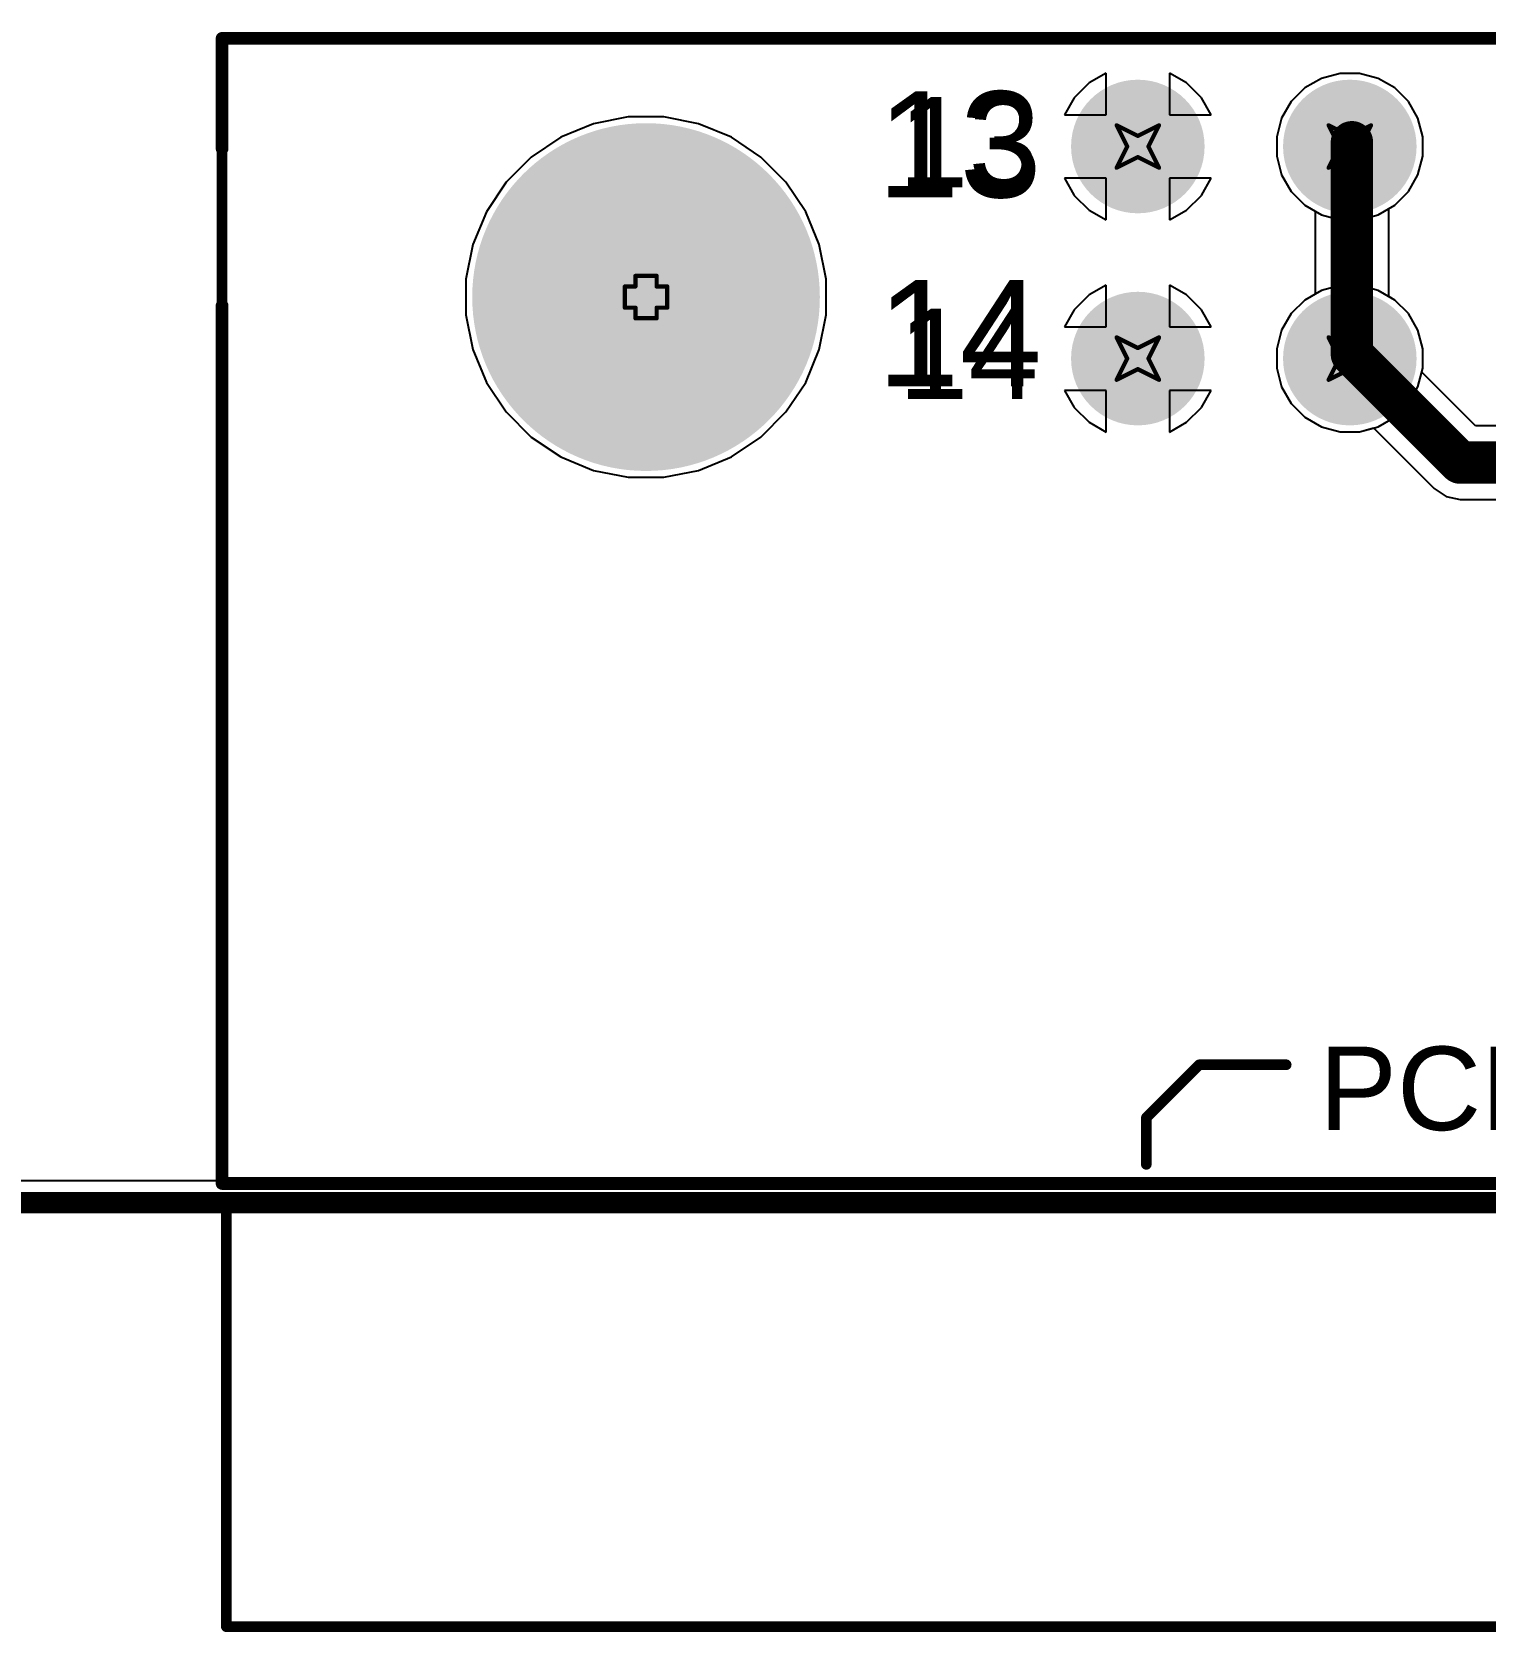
# Model space of a CAD drawing. Header units: inches. Extents: x -0.1 to 17.9, y -0.8 to 4.8.
# Drawn here: x 1.103 to 1.789, y -0.203 to 0.552 of the extents above; entities that cross this region are included whole.
import ezdxf

# ---------------------------------------------------------------- set-up
doc = ezdxf.new("R2010")
doc.units = ezdxf.units.IN
doc.header["$MEASUREMENT"] = 0
for name, color, linetype in [('Board Outline', 216, 'Continuous'), ('Bottom Layer 1', 5, 'Continuous'), ('Bottom Solder', 6, 'Continuous'), ('Drill Drawing', 1, 'Continuous'), ('GND+Signal', 16, 'Continuous'), ('Multi-Layer', 9, 'Continuous'), ('Pad Holes', 156, 'Continuous'), ('PWR+Signal', 76, 'Continuous'), ('Route Tool Path', 56, 'Continuous'), ('Top 3D Body', 56, 'Continuous'), ('Top Layer 1', 1, 'Continuous'), ('Top Overlay', 2, 'Continuous'), ('Top Solder', 216, 'Continuous'), ('Top Value', 56, 'Continuous')]:
    doc.layers.add(name, color=color, linetype=linetype)
doc.styles.add('Arial', font='', dxfattribs={"height": 0.2})
doc.styles.get('Arial').set_extended_font_data('Arial')

# ---------------------------------------------------------------- blocks, each defined once
blk = doc.blocks.new('N3314_5202RB_203')
at = {"layer": 'Bottom Layer 1'}
h = blk.add_hatch(color=5, dxfattribs=at)
edge = h.paths.add_edge_path()
edge.add_arc((0.832, 0.071), 0.078, 0, 360)
h = blk.add_hatch(color=5, dxfattribs=at)
edge = h.paths.add_edge_path()
edge.add_arc((0.5, 0.1), 0.0275, 0, 360)
h = blk.add_hatch(color=5, dxfattribs=at)
edge = h.paths.add_edge_path()
edge.add_arc((0.6, 0.1), 0.0275, 0, 360)
h = blk.add_hatch(color=5, dxfattribs=at)
edge = h.paths.add_edge_path()
edge.add_arc((0.5, 0), 0.0275, 0, 360)
h = blk.add_hatch(color=5, dxfattribs=at)
edge = h.paths.add_edge_path()
edge.add_arc((0.6, 0), 0.0275, 0, 360)
at = {"layer": 'Bottom Solder'}
h = blk.add_hatch(color=6, dxfattribs=at)
edge = h.paths.add_edge_path()
edge.add_arc((0.832, 0.071), 0.082, 0, 360)
h = blk.add_hatch(color=6, dxfattribs=at)
edge = h.paths.add_edge_path()
edge.add_arc((0.5, 0.1), 0.0315, 0, 360)
h = blk.add_hatch(color=6, dxfattribs=at)
edge = h.paths.add_edge_path()
edge.add_arc((0.6, 0.1), 0.0315, 0, 360)
h = blk.add_hatch(color=6, dxfattribs=at)
edge = h.paths.add_edge_path()
edge.add_arc((0.5, 0), 0.0315, 0, 360)
h = blk.add_hatch(color=6, dxfattribs=at)
edge = h.paths.add_edge_path()
edge.add_arc((0.6, 0), 0.0315, 0, 360)
at = {"layer": 'GND+Signal'}
h = blk.add_hatch(color=16, dxfattribs=at)
edge = h.paths.add_edge_path()
edge.add_arc((0.832, 0.071), 0.078, 0, 360)
h = blk.add_hatch(color=16, dxfattribs=at)
edge = h.paths.add_edge_path()
edge.add_arc((0.5, 0.1), 0.0275, 0, 360)
h = blk.add_hatch(color=16, dxfattribs=at)
edge = h.paths.add_edge_path()
edge.add_arc((0.6, 0.1), 0.0275, 0, 360)
h = blk.add_hatch(color=16, dxfattribs=at)
edge = h.paths.add_edge_path()
edge.add_arc((0.5, 0), 0.0275, 0, 360)
h = blk.add_hatch(color=16, dxfattribs=at)
edge = h.paths.add_edge_path()
edge.add_arc((0.6, 0), 0.0275, 0, 360)
at = {"layer": 'Multi-Layer'}
h = blk.add_hatch(color=9, dxfattribs=at)
edge = h.paths.add_edge_path()
edge.add_arc((0.832, 0.071), 0.078, 0, 360)
h = blk.add_hatch(color=9, dxfattribs=at)
edge = h.paths.add_edge_path()
edge.add_arc((0.5, 0.1), 0.0275, 0, 360)
h = blk.add_hatch(color=9, dxfattribs=at)
edge = h.paths.add_edge_path()
edge.add_arc((0.6, 0.1), 0.0275, 0, 360)
h = blk.add_hatch(color=9, dxfattribs=at)
edge = h.paths.add_edge_path()
edge.add_arc((0.5, 0), 0.0275, 0, 360)
h = blk.add_hatch(color=9, dxfattribs=at)
edge = h.paths.add_edge_path()
edge.add_arc((0.6, 0), 0.0275, 0, 360)
at = {"layer": 'Pad Holes'}
h = blk.add_hatch(color=7, dxfattribs=at)
edge = h.paths.add_edge_path()
edge.add_arc((0.832, 0.071), 0.058, 0, 360)
h = blk.add_hatch(color=7, dxfattribs=at)
edge = h.paths.add_edge_path()
edge.add_arc((0.5, 0.1), 0.0175, 0, 360)
h = blk.add_hatch(color=7, dxfattribs=at)
edge = h.paths.add_edge_path()
edge.add_arc((0.6, 0.1), 0.0175, 0, 360)
h = blk.add_hatch(color=7, dxfattribs=at)
edge = h.paths.add_edge_path()
edge.add_arc((0.5, 0), 0.0175, 0, 360)
h = blk.add_hatch(color=7, dxfattribs=at)
edge = h.paths.add_edge_path()
edge.add_arc((0.6, 0), 0.0175, 0, 360)
at = {"layer": 'PWR+Signal'}
h = blk.add_hatch(color=76, dxfattribs=at)
edge = h.paths.add_edge_path()
edge.add_arc((0.832, 0.071), 0.078, 0, 360)
h = blk.add_hatch(color=76, dxfattribs=at)
edge = h.paths.add_edge_path()
edge.add_arc((0.5, 0.1), 0.0275, 0, 360)
h = blk.add_hatch(color=76, dxfattribs=at)
edge = h.paths.add_edge_path()
edge.add_arc((0.6, 0.1), 0.0275, 0, 360)
h = blk.add_hatch(color=76, dxfattribs=at)
edge = h.paths.add_edge_path()
edge.add_arc((0.5, 0), 0.0275, 0, 360)
h = blk.add_hatch(color=76, dxfattribs=at)
edge = h.paths.add_edge_path()
edge.add_arc((0.6, 0), 0.0275, 0, 360)
at = {"layer": 'Top Layer 1'}
h = blk.add_hatch(color=1, dxfattribs=at)
edge = h.paths.add_edge_path()
edge.add_arc((0.832, 0.071), 0.078, 0, 360)
h = blk.add_hatch(color=1, dxfattribs=at)
edge = h.paths.add_edge_path()
edge.add_arc((0.5, 0.1), 0.0275, 0, 360)
h = blk.add_hatch(color=1, dxfattribs=at)
edge = h.paths.add_edge_path()
edge.add_arc((0.6, 0.1), 0.0275, 0, 360)
h = blk.add_hatch(color=1, dxfattribs=at)
edge = h.paths.add_edge_path()
edge.add_arc((0.5, 0), 0.0275, 0, 360)
h = blk.add_hatch(color=1, dxfattribs=at)
edge = h.paths.add_edge_path()
edge.add_arc((0.6, 0), 0.0275, 0, 360)
at = {"layer": 'Top Solder'}
h = blk.add_hatch(color=216, dxfattribs=at)
edge = h.paths.add_edge_path()
edge.add_arc((0.832, 0.071), 0.082, 0, 360)
h = blk.add_hatch(color=216, dxfattribs=at)
edge = h.paths.add_edge_path()
edge.add_arc((0.5, 0.1), 0.0315, 0, 360)
h = blk.add_hatch(color=216, dxfattribs=at)
edge = h.paths.add_edge_path()
edge.add_arc((0.6, 0.1), 0.0315, 0, 360)
h = blk.add_hatch(color=216, dxfattribs=at)
edge = h.paths.add_edge_path()
edge.add_arc((0.5, 0), 0.0315, 0, 360)
h = blk.add_hatch(color=216, dxfattribs=at)
edge = h.paths.add_edge_path()
edge.add_arc((0.6, 0), 0.0315, 0, 360)
at = {"layer": 'Top Overlay'}
for points in [[(1.032, 0.48876, 0.005, 0.005, 0), (-0.432, 0.48876, 0.005, 0.005, 0)], [(1.032, 0.48876, 0.005, 0.005, 0), (1.032, -0.051, 0.005, 0.005, 0)], [(0.596, 0.48, 0.005, 0.005, 0), (0.596, 0.458, 0.005, 0.005, 0)], [(0.596, 0.458, 0.005, 0.005, 0), (0.571, 0.433, 0.005, 0.005, 0)], [(0.571, 0.433, 0.005, 0.005, 0), (0.53, 0.433, 0.005, 0.005, 0)], [(1.032, -0.051, 0.005, 0.005, 0), (-0.432, -0.051, 0.005, 0.005, 0)]]:
    blk.add_lwpolyline(points, format="xyseb", dxfattribs=at)
for points in [[(1.03075, 0.48876, 0.0025, 0.0025, 1), (1.03325, 0.48876, 0.0025, 0.0025, 1)], [(1.03075, 0.48876, 0.0025, 0.0025, 1), (1.03325, 0.48876, 0.0025, 0.0025, 1)], [(0.59475, 0.48, 0.0025, 0.0025, 1), (0.59725, 0.48, 0.0025, 0.0025, 1)], [(0.59475, 0.458, 0.0025, 0.0025, 1), (0.59725, 0.458, 0.0025, 0.0025, 1)], [(0.59475, 0.458, 0.0025, 0.0025, 1), (0.59725, 0.458, 0.0025, 0.0025, 1)], [(0.52875, 0.433, 0.0025, 0.0025, 1), (0.53125, 0.433, 0.0025, 0.0025, 1)], [(0.56975, 0.433, 0.0025, 0.0025, 1), (0.57225, 0.433, 0.0025, 0.0025, 1)], [(0.56975, 0.433, 0.0025, 0.0025, 1), (0.57225, 0.433, 0.0025, 0.0025, 1)], [(1.03075, -0.051, 0.0025, 0.0025, 1), (1.03325, -0.051, 0.0025, 0.0025, 1)], [(1.03075, -0.051, 0.0025, 0.0025, 1), (1.03325, -0.051, 0.0025, 0.0025, 1)]]:
    blk.add_lwpolyline(points, format="xyseb", close=True, dxfattribs=at)
at = {"layer": 'Top Overlay', "style": 'Arial'}
for s, height, p in [('14', 0.050078, (0.723, 0.11306)), ('13', 0.05003, (0.723, 0.024))]:
    blk.add_text(s, height=height, rotation=180, dxfattribs=at).set_placement(p)

msp = doc.modelspace()

# ---------------------------------------------------------------- hatches: boundary and pattern name
at = {"layer": 'Pad Holes'}
h = msp.add_hatch(color=7, dxfattribs=at)
edge = h.paths.add_edge_path()
edge.add_arc((1.193, 0.549), 0.0015, 0, 360)
h = msp.add_hatch(color=7, dxfattribs=at)
edge = h.paths.add_edge_path()
edge.add_arc((1.193, 0.549), 0.0015, 0, 360)
h = msp.add_hatch(color=7, dxfattribs=at)
edge = h.paths.add_edge_path()
edge.add_arc((1.193, 0.497), 0.0015, 0, 360)
h = msp.add_hatch(color=7, dxfattribs=at)
edge = h.paths.add_edge_path()
edge.add_arc((1.193, 0.423), 0.0015, 0, 360)
h = msp.add_hatch(color=7, dxfattribs=at)
edge = h.paths.add_edge_path()
edge.add_arc((1.193, 0.009), 0.0015, 0, 360)
h = msp.add_hatch(color=7, dxfattribs=at)
edge = h.paths.add_edge_path()
edge.add_arc((1.193, 0.009), 0.0015, 0, 360)
h = msp.add_hatch(color=7, dxfattribs=at)
edge = h.paths.add_edge_path()
edge.add_arc((1.195, 0), 0.00125, 0, 360)
h = msp.add_hatch(color=7, dxfattribs=at)
edge = h.paths.add_edge_path()
edge.add_arc((1.195, -0.2), 0.00125, 0, 360)
h = msp.add_hatch(color=7, dxfattribs=at)
edge = h.paths.add_edge_path()
edge.add_arc((1.195, -0.2), 0.00125, 0, 360)
at = {"layer": 'Top 3D Body'}
h = msp.add_hatch(color=56, dxfattribs=at)
edge = h.paths.add_edge_path()
edge.add_arc((1.193, 0.549), 0.0015, 0, 360)
h = msp.add_hatch(color=56, dxfattribs=at)
edge = h.paths.add_edge_path()
edge.add_arc((1.193, 0.549), 0.0015, 0, 360)
h = msp.add_hatch(color=56, dxfattribs=at)
edge = h.paths.add_edge_path()
edge.add_arc((1.193, 0.497), 0.0015, 0, 360)
h = msp.add_hatch(color=56, dxfattribs=at)
edge = h.paths.add_edge_path()
edge.add_arc((1.193, 0.423), 0.0015, 0, 360)
h = msp.add_hatch(color=56, dxfattribs=at)
edge = h.paths.add_edge_path()
edge.add_arc((1.193, 0.009), 0.0015, 0, 360)
h = msp.add_hatch(color=56, dxfattribs=at)
edge = h.paths.add_edge_path()
edge.add_arc((1.193, 0.009), 0.0015, 0, 360)
h = msp.add_hatch(color=56, dxfattribs=at)
edge = h.paths.add_edge_path()
edge.add_arc((1.195, 0), 0.00125, 0, 360)
h = msp.add_hatch(color=56, dxfattribs=at)
edge = h.paths.add_edge_path()
edge.add_arc((1.195, -0.2), 0.00125, 0, 360)
h = msp.add_hatch(color=56, dxfattribs=at)
edge = h.paths.add_edge_path()
edge.add_arc((1.195, -0.2), 0.00125, 0, 360)

# ---------------------------------------------------------------- linework, layer by layer
at = {"layer": 'Board Outline'}
msp.add_lwpolyline([(0, 0, 0.01, 0.01, 0), (3.85, 0, 0.01, 0.01, 0)], format="xyseb", dxfattribs=at)
at = {"layer": 'Bottom Layer 1'}
for p, q in [((1.61, 0.53264), (1.60197, 0.52801)), ((1.61, 0.513), (1.61, 0.53264)), ((1.64803, 0.52801), (1.64, 0.53264)), ((1.64, 0.53264), (1.64, 0.513)), ((1.71168, 0.53015), (1.70382, 0.52561)), ((1.72046, 0.5325), (1.71168, 0.53015)), ((1.72954, 0.5325), (1.72046, 0.5325)), ((1.73832, 0.53015), (1.72954, 0.5325)), ((1.74618, 0.52561), (1.73832, 0.53015)), ((1.59499, 0.52103), (1.59036, 0.513)), ((1.60197, 0.52801), (1.59499, 0.52103)), ((1.65501, 0.52103), (1.64803, 0.52801)), ((1.65964, 0.513), (1.65501, 0.52103)), ((1.70382, 0.52561), (1.69739, 0.51918)), ((1.75261, 0.51918), (1.74618, 0.52561)), ((1.69739, 0.51918), (1.69285, 0.51132)), ((1.75715, 0.51132), (1.75261, 0.51918)), ((1.36821, 0.50873), (1.35274, 0.50233)), ((1.38463, 0.512), (1.36821, 0.50873)), ((1.40137, 0.512), (1.38463, 0.512)), ((1.41779, 0.50873), (1.40137, 0.512)), ((1.43326, 0.50233), (1.41779, 0.50873)), ((1.59036, 0.513), (1.61, 0.513)), ((1.64, 0.513), (1.65964, 0.513)), ((1.69285, 0.51132), (1.6905, 0.50254)), ((1.7595, 0.50254), (1.75715, 0.51132)), ((1.35274, 0.50233), (1.33882, 0.49302)), ((1.44718, 0.49302), (1.43326, 0.50233)), ((1.6905, 0.50254), (1.6905, 0.49346)), ((1.7595, 0.49346), (1.7595, 0.50254)), ((1.33882, 0.49302), (1.32698, 0.48118)), ((1.45902, 0.48118), (1.44718, 0.49302)), ((1.6905, 0.49346), (1.69285, 0.48468)), ((1.75715, 0.48468), (1.7595, 0.49346)), ((1.61, 0.483), (1.59036, 0.483)), ((1.59036, 0.483), (1.59499, 0.47497)), ((1.61, 0.46336), (1.61, 0.483)), ((1.65964, 0.483), (1.64, 0.483)), ((1.64, 0.483), (1.64, 0.46336)), ((1.65501, 0.47497), (1.65964, 0.483)), ((1.69285, 0.48468), (1.69739, 0.47682)), ((1.75261, 0.47682), (1.75715, 0.48468)), ((1.32698, 0.48118), (1.31767, 0.46726)), ((1.46833, 0.46726), (1.45902, 0.48118)), ((1.69739, 0.47682), (1.70382, 0.47039)), ((1.74618, 0.47039), (1.75261, 0.47682)), ((1.59499, 0.47497), (1.60197, 0.46799)), ((1.60197, 0.46799), (1.61, 0.46336)), ((1.64, 0.46336), (1.64803, 0.46799)), ((1.64803, 0.46799), (1.65501, 0.47497)), ((1.70382, 0.47039), (1.70867, 0.46759)), ((1.74333, 0.46875), (1.74618, 0.47039)), ((1.74333, 0.42725), (1.74333, 0.46875)), ((1.31767, 0.46726), (1.31127, 0.45179)), ((1.47473, 0.45179), (1.46833, 0.46726)), ((1.70867, 0.46759), (1.70867, 0.42841)), ((1.31127, 0.45179), (1.308, 0.43537)), ((1.478, 0.43537), (1.47473, 0.45179)), ((1.308, 0.43537), (1.308, 0.41863)), ((1.478, 0.41863), (1.478, 0.43537)), ((1.61, 0.43264), (1.60197, 0.42801)), ((1.61, 0.413), (1.61, 0.43264)), ((1.64803, 0.42801), (1.64, 0.43264)), ((1.64, 0.43264), (1.64, 0.413)), ((1.60197, 0.42801), (1.59499, 0.42103)), ((1.65501, 0.42103), (1.64803, 0.42801)), ((1.70382, 0.42561), (1.69739, 0.41918)), ((1.70867, 0.42841), (1.70382, 0.42561)), ((1.74618, 0.42561), (1.74333, 0.42725)), ((1.75261, 0.41918), (1.74618, 0.42561)), ((1.308, 0.41863), (1.31127, 0.40221)), ((1.47473, 0.40221), (1.478, 0.41863)), ((1.59499, 0.42103), (1.59036, 0.413)), ((1.65964, 0.413), (1.65501, 0.42103)), ((1.69739, 0.41918), (1.69285, 0.41132)), ((1.75715, 0.41132), (1.75261, 0.41918)), ((1.59036, 0.413), (1.61, 0.413)), ((1.64, 0.413), (1.65964, 0.413)), ((1.69285, 0.41132), (1.6905, 0.40254)), ((1.7595, 0.40254), (1.75715, 0.41132)), ((1.31127, 0.40221), (1.31767, 0.38674)), ((1.46833, 0.38674), (1.47473, 0.40221)), ((1.6905, 0.40254), (1.6905, 0.39346)), ((1.7595, 0.39346), (1.7595, 0.40254)), ((1.6905, 0.39346), (1.69285, 0.38468)), ((1.75898, 0.39153), (1.7595, 0.39346)), ((1.31767, 0.38674), (1.32698, 0.37282)), ((1.45902, 0.37282), (1.46833, 0.38674)), ((1.78424, 0.36627), (1.75898, 0.39153)), ((1.61, 0.383), (1.59036, 0.383)), ((1.59036, 0.383), (1.59499, 0.37497)), ((1.61, 0.36336), (1.61, 0.383)), ((1.65964, 0.383), (1.64, 0.383)), ((1.64, 0.383), (1.64, 0.36336)), ((1.65501, 0.37497), (1.65964, 0.383)), ((1.69285, 0.38468), (1.69739, 0.37682)), ((1.32698, 0.37282), (1.33882, 0.36098)), ((1.44718, 0.36098), (1.45902, 0.37282)), ((1.59499, 0.37497), (1.60197, 0.36799)), ((1.64803, 0.36799), (1.65501, 0.37497)), ((1.69739, 0.37682), (1.70382, 0.37039)), ((1.70382, 0.37039), (1.71168, 0.36585)), ((1.60197, 0.36799), (1.61, 0.36336)), ((1.64, 0.36336), (1.64803, 0.36799)), ((1.71168, 0.36585), (1.72046, 0.3635)), ((1.72046, 0.3635), (1.72954, 0.3635)), ((1.72954, 0.3635), (1.7362, 0.36528)), ((1.7362, 0.36528), (1.7648, 0.33668)), ((1.80169, 0.36627), (1.78424, 0.36627)), ((1.33882, 0.36098), (1.35274, 0.35167)), ((1.43326, 0.35167), (1.44718, 0.36098)), ((1.35274, 0.35167), (1.36821, 0.34527)), ((1.41779, 0.34527), (1.43326, 0.35167)), ((1.36821, 0.34527), (1.38463, 0.342)), ((1.38463, 0.342), (1.40137, 0.342)), ((1.40137, 0.342), (1.41779, 0.34527)), ((1.7648, 0.33668), (1.77043, 0.33293)), ((1.77043, 0.33293), (1.77706, 0.33161)), ((1.77706, 0.33161), (2.30294, 0.33161)), ((3.8398, 0.0102), (0.0102, 0.0102))]:
    msp.add_line(p, q, dxfattribs=at)
for points in [[(1.726, 0.4, 0.02, 0.02, 0), (1.726, 0.5, 0.02, 0.02, 0)], [(1.726, 0.4, 0.02, 0.02, 0), (1.77706, 0.34894, 0.02, 0.02, 0)], [(1.77706, 0.34894, 0.02, 0.02, 0), (2.30294, 0.34894, 0.02, 0.02, 0)]]:
    msp.add_lwpolyline(points, format="xyseb", dxfattribs=at)
for points in [[(1.721, 0.5, 0.01, 0.01, 1), (1.731, 0.5, 0.01, 0.01, 1)], [(1.721, 0.4, 0.01, 0.01, 1), (1.731, 0.4, 0.01, 0.01, 1)], [(1.721, 0.4, 0.01, 0.01, 1), (1.731, 0.4, 0.01, 0.01, 1)], [(1.77206, 0.34894, 0.01, 0.01, 1), (1.78206, 0.34894, 0.01, 0.01, 1)], [(1.77206, 0.34894, 0.01, 0.01, 1), (1.78206, 0.34894, 0.01, 0.01, 1)]]:
    msp.add_lwpolyline(points, format="xyseb", close=True, dxfattribs=at)
at = {"layer": 'Drill Drawing'}
for points in [[(1.615, 0.508, 0.002, 0.002, 0), (1.625, 0.503, 0.002, 0.002, 0)], [(1.615, 0.508, 0.002, 0.002, 0), (1.62, 0.498, 0.002, 0.002, 0)], [(1.625, 0.503, 0.002, 0.002, 0), (1.635, 0.508, 0.002, 0.002, 0)], [(1.63, 0.498, 0.002, 0.002, 0), (1.635, 0.508, 0.002, 0.002, 0)], [(1.715, 0.508, 0.002, 0.002, 0), (1.725, 0.503, 0.002, 0.002, 0)], [(1.715, 0.508, 0.002, 0.002, 0), (1.72, 0.498, 0.002, 0.002, 0)], [(1.725, 0.503, 0.002, 0.002, 0), (1.735, 0.508, 0.002, 0.002, 0)], [(1.73, 0.498, 0.002, 0.002, 0), (1.735, 0.508, 0.002, 0.002, 0)], [(1.615, 0.488, 0.002, 0.002, 0), (1.62, 0.498, 0.002, 0.002, 0)], [(1.63, 0.498, 0.002, 0.002, 0), (1.635, 0.488, 0.002, 0.002, 0)], [(1.715, 0.488, 0.002, 0.002, 0), (1.72, 0.498, 0.002, 0.002, 0)], [(1.73, 0.498, 0.002, 0.002, 0), (1.735, 0.488, 0.002, 0.002, 0)], [(1.615, 0.488, 0.002, 0.002, 0), (1.625, 0.493, 0.002, 0.002, 0)], [(1.625, 0.493, 0.002, 0.002, 0), (1.635, 0.488, 0.002, 0.002, 0)], [(1.715, 0.488, 0.002, 0.002, 0), (1.725, 0.493, 0.002, 0.002, 0)], [(1.725, 0.493, 0.002, 0.002, 0), (1.735, 0.488, 0.002, 0.002, 0)], [(1.388, 0.432, 0.002, 0.002, 0), (1.388, 0.437, 0.002, 0.002, 0)], [(1.388, 0.437, 0.002, 0.002, 0), (1.398, 0.437, 0.002, 0.002, 0)], [(1.398, 0.432, 0.002, 0.002, 0), (1.398, 0.437, 0.002, 0.002, 0)], [(1.383, 0.422, 0.002, 0.002, 0), (1.383, 0.432, 0.002, 0.002, 0)], [(1.383, 0.432, 0.002, 0.002, 0), (1.388, 0.432, 0.002, 0.002, 0)], [(1.398, 0.432, 0.002, 0.002, 0), (1.403, 0.432, 0.002, 0.002, 0)], [(1.403, 0.422, 0.002, 0.002, 0), (1.403, 0.432, 0.002, 0.002, 0)], [(1.383, 0.422, 0.002, 0.002, 0), (1.388, 0.422, 0.002, 0.002, 0)], [(1.388, 0.417, 0.002, 0.002, 0), (1.388, 0.422, 0.002, 0.002, 0)], [(1.398, 0.422, 0.002, 0.002, 0), (1.403, 0.422, 0.002, 0.002, 0)], [(1.398, 0.417, 0.002, 0.002, 0), (1.398, 0.422, 0.002, 0.002, 0)], [(1.388, 0.417, 0.002, 0.002, 0), (1.398, 0.417, 0.002, 0.002, 0)], [(1.615, 0.408, 0.002, 0.002, 0), (1.625, 0.403, 0.002, 0.002, 0)], [(1.615, 0.408, 0.002, 0.002, 0), (1.62, 0.398, 0.002, 0.002, 0)], [(1.625, 0.403, 0.002, 0.002, 0), (1.635, 0.408, 0.002, 0.002, 0)], [(1.63, 0.398, 0.002, 0.002, 0), (1.635, 0.408, 0.002, 0.002, 0)], [(1.715, 0.408, 0.002, 0.002, 0), (1.725, 0.403, 0.002, 0.002, 0)], [(1.715, 0.408, 0.002, 0.002, 0), (1.72, 0.398, 0.002, 0.002, 0)], [(1.725, 0.403, 0.002, 0.002, 0), (1.735, 0.408, 0.002, 0.002, 0)], [(1.73, 0.398, 0.002, 0.002, 0), (1.735, 0.408, 0.002, 0.002, 0)], [(1.615, 0.388, 0.002, 0.002, 0), (1.62, 0.398, 0.002, 0.002, 0)], [(1.615, 0.388, 0.002, 0.002, 0), (1.625, 0.393, 0.002, 0.002, 0)], [(1.625, 0.393, 0.002, 0.002, 0), (1.635, 0.388, 0.002, 0.002, 0)], [(1.63, 0.398, 0.002, 0.002, 0), (1.635, 0.388, 0.002, 0.002, 0)], [(1.715, 0.388, 0.002, 0.002, 0), (1.72, 0.398, 0.002, 0.002, 0)], [(1.715, 0.388, 0.002, 0.002, 0), (1.725, 0.393, 0.002, 0.002, 0)], [(1.725, 0.393, 0.002, 0.002, 0), (1.735, 0.388, 0.002, 0.002, 0)], [(1.73, 0.398, 0.002, 0.002, 0), (1.735, 0.388, 0.002, 0.002, 0)]]:
    msp.add_lwpolyline(points, format="xyseb", dxfattribs=at)
for points in [[(1.6145, 0.508, 0.001, 0.001, 1), (1.6155, 0.508, 0.001, 0.001, 1)], [(1.6145, 0.508, 0.001, 0.001, 1), (1.6155, 0.508, 0.001, 0.001, 1)], [(1.6345, 0.508, 0.001, 0.001, 1), (1.6355, 0.508, 0.001, 0.001, 1)], [(1.6345, 0.508, 0.001, 0.001, 1), (1.6355, 0.508, 0.001, 0.001, 1)], [(1.7145, 0.508, 0.001, 0.001, 1), (1.7155, 0.508, 0.001, 0.001, 1)], [(1.7145, 0.508, 0.001, 0.001, 1), (1.7155, 0.508, 0.001, 0.001, 1)], [(1.7345, 0.508, 0.001, 0.001, 1), (1.7355, 0.508, 0.001, 0.001, 1)], [(1.7345, 0.508, 0.001, 0.001, 1), (1.7355, 0.508, 0.001, 0.001, 1)], [(1.6195, 0.498, 0.001, 0.001, 1), (1.6205, 0.498, 0.001, 0.001, 1)], [(1.6195, 0.498, 0.001, 0.001, 1), (1.6205, 0.498, 0.001, 0.001, 1)], [(1.6245, 0.503, 0.001, 0.001, 1), (1.6255, 0.503, 0.001, 0.001, 1)], [(1.6245, 0.503, 0.001, 0.001, 1), (1.6255, 0.503, 0.001, 0.001, 1)], [(1.6295, 0.498, 0.001, 0.001, 1), (1.6305, 0.498, 0.001, 0.001, 1)], [(1.6295, 0.498, 0.001, 0.001, 1), (1.6305, 0.498, 0.001, 0.001, 1)], [(1.7195, 0.498, 0.001, 0.001, 1), (1.7205, 0.498, 0.001, 0.001, 1)], [(1.7195, 0.498, 0.001, 0.001, 1), (1.7205, 0.498, 0.001, 0.001, 1)], [(1.7245, 0.503, 0.001, 0.001, 1), (1.7255, 0.503, 0.001, 0.001, 1)], [(1.7245, 0.503, 0.001, 0.001, 1), (1.7255, 0.503, 0.001, 0.001, 1)], [(1.7295, 0.498, 0.001, 0.001, 1), (1.7305, 0.498, 0.001, 0.001, 1)], [(1.7295, 0.498, 0.001, 0.001, 1), (1.7305, 0.498, 0.001, 0.001, 1)], [(1.6245, 0.493, 0.001, 0.001, 1), (1.6255, 0.493, 0.001, 0.001, 1)], [(1.6245, 0.493, 0.001, 0.001, 1), (1.6255, 0.493, 0.001, 0.001, 1)], [(1.7245, 0.493, 0.001, 0.001, 1), (1.7255, 0.493, 0.001, 0.001, 1)], [(1.7245, 0.493, 0.001, 0.001, 1), (1.7255, 0.493, 0.001, 0.001, 1)], [(1.6145, 0.488, 0.001, 0.001, 1), (1.6155, 0.488, 0.001, 0.001, 1)], [(1.6145, 0.488, 0.001, 0.001, 1), (1.6155, 0.488, 0.001, 0.001, 1)], [(1.6345, 0.488, 0.001, 0.001, 1), (1.6355, 0.488, 0.001, 0.001, 1)], [(1.6345, 0.488, 0.001, 0.001, 1), (1.6355, 0.488, 0.001, 0.001, 1)], [(1.7145, 0.488, 0.001, 0.001, 1), (1.7155, 0.488, 0.001, 0.001, 1)], [(1.7145, 0.488, 0.001, 0.001, 1), (1.7155, 0.488, 0.001, 0.001, 1)], [(1.7345, 0.488, 0.001, 0.001, 1), (1.7355, 0.488, 0.001, 0.001, 1)], [(1.7345, 0.488, 0.001, 0.001, 1), (1.7355, 0.488, 0.001, 0.001, 1)], [(1.3875, 0.437, 0.001, 0.001, 1), (1.3885, 0.437, 0.001, 0.001, 1)], [(1.3875, 0.437, 0.001, 0.001, 1), (1.3885, 0.437, 0.001, 0.001, 1)], [(1.3975, 0.437, 0.001, 0.001, 1), (1.3985, 0.437, 0.001, 0.001, 1)], [(1.3975, 0.437, 0.001, 0.001, 1), (1.3985, 0.437, 0.001, 0.001, 1)], [(1.3825, 0.432, 0.001, 0.001, 1), (1.3835, 0.432, 0.001, 0.001, 1)], [(1.3825, 0.432, 0.001, 0.001, 1), (1.3835, 0.432, 0.001, 0.001, 1)], [(1.3875, 0.432, 0.001, 0.001, 1), (1.3885, 0.432, 0.001, 0.001, 1)], [(1.3875, 0.432, 0.001, 0.001, 1), (1.3885, 0.432, 0.001, 0.001, 1)], [(1.3975, 0.432, 0.001, 0.001, 1), (1.3985, 0.432, 0.001, 0.001, 1)], [(1.3975, 0.432, 0.001, 0.001, 1), (1.3985, 0.432, 0.001, 0.001, 1)], [(1.4025, 0.432, 0.001, 0.001, 1), (1.4035, 0.432, 0.001, 0.001, 1)], [(1.4025, 0.432, 0.001, 0.001, 1), (1.4035, 0.432, 0.001, 0.001, 1)], [(1.3825, 0.422, 0.001, 0.001, 1), (1.3835, 0.422, 0.001, 0.001, 1)], [(1.3825, 0.422, 0.001, 0.001, 1), (1.3835, 0.422, 0.001, 0.001, 1)], [(1.3875, 0.422, 0.001, 0.001, 1), (1.3885, 0.422, 0.001, 0.001, 1)], [(1.3875, 0.422, 0.001, 0.001, 1), (1.3885, 0.422, 0.001, 0.001, 1)], [(1.3975, 0.422, 0.001, 0.001, 1), (1.3985, 0.422, 0.001, 0.001, 1)], [(1.3975, 0.422, 0.001, 0.001, 1), (1.3985, 0.422, 0.001, 0.001, 1)], [(1.4025, 0.422, 0.001, 0.001, 1), (1.4035, 0.422, 0.001, 0.001, 1)], [(1.4025, 0.422, 0.001, 0.001, 1), (1.4035, 0.422, 0.001, 0.001, 1)], [(1.3875, 0.417, 0.001, 0.001, 1), (1.3885, 0.417, 0.001, 0.001, 1)], [(1.3875, 0.417, 0.001, 0.001, 1), (1.3885, 0.417, 0.001, 0.001, 1)], [(1.3975, 0.417, 0.001, 0.001, 1), (1.3985, 0.417, 0.001, 0.001, 1)], [(1.3975, 0.417, 0.001, 0.001, 1), (1.3985, 0.417, 0.001, 0.001, 1)], [(1.6145, 0.408, 0.001, 0.001, 1), (1.6155, 0.408, 0.001, 0.001, 1)], [(1.6145, 0.408, 0.001, 0.001, 1), (1.6155, 0.408, 0.001, 0.001, 1)], [(1.6345, 0.408, 0.001, 0.001, 1), (1.6355, 0.408, 0.001, 0.001, 1)], [(1.6345, 0.408, 0.001, 0.001, 1), (1.6355, 0.408, 0.001, 0.001, 1)], [(1.7145, 0.408, 0.001, 0.001, 1), (1.7155, 0.408, 0.001, 0.001, 1)], [(1.7145, 0.408, 0.001, 0.001, 1), (1.7155, 0.408, 0.001, 0.001, 1)], [(1.7345, 0.408, 0.001, 0.001, 1), (1.7355, 0.408, 0.001, 0.001, 1)], [(1.7345, 0.408, 0.001, 0.001, 1), (1.7355, 0.408, 0.001, 0.001, 1)], [(1.6245, 0.403, 0.001, 0.001, 1), (1.6255, 0.403, 0.001, 0.001, 1)], [(1.6245, 0.403, 0.001, 0.001, 1), (1.6255, 0.403, 0.001, 0.001, 1)], [(1.7245, 0.403, 0.001, 0.001, 1), (1.7255, 0.403, 0.001, 0.001, 1)], [(1.7245, 0.403, 0.001, 0.001, 1), (1.7255, 0.403, 0.001, 0.001, 1)], [(1.6195, 0.398, 0.001, 0.001, 1), (1.6205, 0.398, 0.001, 0.001, 1)], [(1.6195, 0.398, 0.001, 0.001, 1), (1.6205, 0.398, 0.001, 0.001, 1)], [(1.6245, 0.393, 0.001, 0.001, 1), (1.6255, 0.393, 0.001, 0.001, 1)], [(1.6245, 0.393, 0.001, 0.001, 1), (1.6255, 0.393, 0.001, 0.001, 1)], [(1.6295, 0.398, 0.001, 0.001, 1), (1.6305, 0.398, 0.001, 0.001, 1)], [(1.6295, 0.398, 0.001, 0.001, 1), (1.6305, 0.398, 0.001, 0.001, 1)], [(1.7195, 0.398, 0.001, 0.001, 1), (1.7205, 0.398, 0.001, 0.001, 1)], [(1.7195, 0.398, 0.001, 0.001, 1), (1.7205, 0.398, 0.001, 0.001, 1)], [(1.7245, 0.393, 0.001, 0.001, 1), (1.7255, 0.393, 0.001, 0.001, 1)], [(1.7245, 0.393, 0.001, 0.001, 1), (1.7255, 0.393, 0.001, 0.001, 1)], [(1.7295, 0.398, 0.001, 0.001, 1), (1.7305, 0.398, 0.001, 0.001, 1)], [(1.7295, 0.398, 0.001, 0.001, 1), (1.7305, 0.398, 0.001, 0.001, 1)], [(1.6145, 0.388, 0.001, 0.001, 1), (1.6155, 0.388, 0.001, 0.001, 1)], [(1.6145, 0.388, 0.001, 0.001, 1), (1.6155, 0.388, 0.001, 0.001, 1)], [(1.6345, 0.388, 0.001, 0.001, 1), (1.6355, 0.388, 0.001, 0.001, 1)], [(1.6345, 0.388, 0.001, 0.001, 1), (1.6355, 0.388, 0.001, 0.001, 1)], [(1.7145, 0.388, 0.001, 0.001, 1), (1.7155, 0.388, 0.001, 0.001, 1)], [(1.7145, 0.388, 0.001, 0.001, 1), (1.7155, 0.388, 0.001, 0.001, 1)], [(1.7345, 0.388, 0.001, 0.001, 1), (1.7355, 0.388, 0.001, 0.001, 1)], [(1.7345, 0.388, 0.001, 0.001, 1), (1.7355, 0.388, 0.001, 0.001, 1)]]:
    msp.add_lwpolyline(points, format="xyseb", close=True, dxfattribs=at)
at = {"layer": 'GND+Signal'}
for p, q in [((1.61, 0.53264), (1.60197, 0.52801)), ((1.61, 0.513), (1.61, 0.53264)), ((1.64803, 0.52801), (1.64, 0.53264)), ((1.64, 0.53264), (1.64, 0.513)), ((1.71168, 0.53015), (1.70382, 0.52561)), ((1.72046, 0.5325), (1.71168, 0.53015)), ((1.72954, 0.5325), (1.72046, 0.5325)), ((1.73832, 0.53015), (1.72954, 0.5325)), ((1.74618, 0.52561), (1.73832, 0.53015)), ((1.59499, 0.52103), (1.59036, 0.513)), ((1.60197, 0.52801), (1.59499, 0.52103)), ((1.65501, 0.52103), (1.64803, 0.52801)), ((1.65964, 0.513), (1.65501, 0.52103)), ((1.70382, 0.52561), (1.69739, 0.51918)), ((1.75261, 0.51918), (1.74618, 0.52561)), ((1.69739, 0.51918), (1.69285, 0.51132)), ((1.75715, 0.51132), (1.75261, 0.51918)), ((1.36821, 0.50873), (1.35274, 0.50233)), ((1.38463, 0.512), (1.36821, 0.50873)), ((1.40137, 0.512), (1.38463, 0.512)), ((1.41779, 0.50873), (1.40137, 0.512)), ((1.43326, 0.50233), (1.41779, 0.50873)), ((1.59036, 0.513), (1.61, 0.513)), ((1.64, 0.513), (1.65964, 0.513)), ((1.69285, 0.51132), (1.6905, 0.50254)), ((1.7595, 0.50254), (1.75715, 0.51132)), ((1.35274, 0.50233), (1.33882, 0.49302)), ((1.44718, 0.49302), (1.43326, 0.50233)), ((1.6905, 0.50254), (1.6905, 0.49346)), ((1.7595, 0.49346), (1.7595, 0.50254)), ((1.33882, 0.49302), (1.32698, 0.48118)), ((1.45902, 0.48118), (1.44718, 0.49302)), ((1.6905, 0.49346), (1.69285, 0.48468)), ((1.75715, 0.48468), (1.7595, 0.49346)), ((1.61, 0.483), (1.59036, 0.483)), ((1.59036, 0.483), (1.59499, 0.47497)), ((1.61, 0.46336), (1.61, 0.483)), ((1.65964, 0.483), (1.64, 0.483)), ((1.64, 0.483), (1.64, 0.46336)), ((1.65501, 0.47497), (1.65964, 0.483)), ((1.69285, 0.48468), (1.69739, 0.47682)), ((1.75261, 0.47682), (1.75715, 0.48468)), ((1.32698, 0.48118), (1.31767, 0.46726)), ((1.46833, 0.46726), (1.45902, 0.48118)), ((1.69739, 0.47682), (1.70382, 0.47039)), ((1.74618, 0.47039), (1.75261, 0.47682)), ((1.59499, 0.47497), (1.60197, 0.46799)), ((1.60197, 0.46799), (1.61, 0.46336)), ((1.64, 0.46336), (1.64803, 0.46799)), ((1.64803, 0.46799), (1.65501, 0.47497)), ((1.70382, 0.47039), (1.71168, 0.46585)), ((1.73832, 0.46585), (1.74618, 0.47039)), ((1.31767, 0.46726), (1.31127, 0.45179)), ((1.47473, 0.45179), (1.46833, 0.46726)), ((1.71168, 0.46585), (1.72046, 0.4635)), ((1.72046, 0.4635), (1.72954, 0.4635)), ((1.72954, 0.4635), (1.73832, 0.46585)), ((1.31127, 0.45179), (1.308, 0.43537)), ((1.478, 0.43537), (1.47473, 0.45179)), ((1.308, 0.43537), (1.308, 0.41863)), ((1.478, 0.41863), (1.478, 0.43537)), ((1.61, 0.43264), (1.60197, 0.42801)), ((1.61, 0.413), (1.61, 0.43264)), ((1.64803, 0.42801), (1.64, 0.43264)), ((1.64, 0.43264), (1.64, 0.413)), ((1.71168, 0.43015), (1.70382, 0.42561)), ((1.72046, 0.4325), (1.71168, 0.43015)), ((1.72954, 0.4325), (1.72046, 0.4325)), ((1.73832, 0.43015), (1.72954, 0.4325)), ((1.74618, 0.42561), (1.73832, 0.43015)), ((1.60197, 0.42801), (1.59499, 0.42103)), ((1.65501, 0.42103), (1.64803, 0.42801)), ((1.70382, 0.42561), (1.69739, 0.41918)), ((1.75261, 0.41918), (1.74618, 0.42561)), ((1.308, 0.41863), (1.31127, 0.40221)), ((1.47473, 0.40221), (1.478, 0.41863)), ((1.59499, 0.42103), (1.59036, 0.413)), ((1.65964, 0.413), (1.65501, 0.42103)), ((1.69739, 0.41918), (1.69285, 0.41132)), ((1.75715, 0.41132), (1.75261, 0.41918)), ((1.59036, 0.413), (1.61, 0.413)), ((1.64, 0.413), (1.65964, 0.413)), ((1.69285, 0.41132), (1.6905, 0.40254)), ((1.7595, 0.40254), (1.75715, 0.41132)), ((1.31127, 0.40221), (1.31767, 0.38674)), ((1.46833, 0.38674), (1.47473, 0.40221)), ((1.6905, 0.40254), (1.6905, 0.39346)), ((1.7595, 0.39346), (1.7595, 0.40254)), ((1.6905, 0.39346), (1.69285, 0.38468)), ((1.75715, 0.38468), (1.7595, 0.39346)), ((1.31767, 0.38674), (1.32698, 0.37282)), ((1.45902, 0.37282), (1.46833, 0.38674)), ((1.61, 0.383), (1.59036, 0.383)), ((1.59036, 0.383), (1.59499, 0.37497)), ((1.61, 0.36336), (1.61, 0.383)), ((1.65964, 0.383), (1.64, 0.383)), ((1.64, 0.383), (1.64, 0.36336)), ((1.65501, 0.37497), (1.65964, 0.383)), ((1.69285, 0.38468), (1.69739, 0.37682)), ((1.75261, 0.37682), (1.75715, 0.38468)), ((1.32698, 0.37282), (1.33882, 0.36098)), ((1.44718, 0.36098), (1.45902, 0.37282)), ((1.59499, 0.37497), (1.60197, 0.36799)), ((1.64803, 0.36799), (1.65501, 0.37497)), ((1.69739, 0.37682), (1.70382, 0.37039)), ((1.70382, 0.37039), (1.71168, 0.36585)), ((1.73832, 0.36585), (1.74618, 0.37039)), ((1.74618, 0.37039), (1.75261, 0.37682)), ((1.60197, 0.36799), (1.61, 0.36336)), ((1.64, 0.36336), (1.64803, 0.36799)), ((1.71168, 0.36585), (1.72046, 0.3635)), ((1.72046, 0.3635), (1.72954, 0.3635)), ((1.72954, 0.3635), (1.73832, 0.36585)), ((1.33882, 0.36098), (1.35274, 0.35167)), ((1.43326, 0.35167), (1.44718, 0.36098)), ((1.35274, 0.35167), (1.36821, 0.34527)), ((1.41779, 0.34527), (1.43326, 0.35167)), ((1.36821, 0.34527), (1.38463, 0.342)), ((1.38463, 0.342), (1.40137, 0.342)), ((1.40137, 0.342), (1.41779, 0.34527)), ((3.8398, 0.0102), (0.0102, 0.0102))]:
    msp.add_line(p, q, dxfattribs=at)
at = {"layer": 'PWR+Signal'}
for p, q in [((1.61, 0.53264), (1.60197, 0.52801)), ((1.61, 0.513), (1.61, 0.53264)), ((1.64803, 0.52801), (1.64, 0.53264)), ((1.64, 0.53264), (1.64, 0.513)), ((1.71168, 0.53015), (1.70382, 0.52561)), ((1.72046, 0.5325), (1.71168, 0.53015)), ((1.72954, 0.5325), (1.72046, 0.5325)), ((1.73832, 0.53015), (1.72954, 0.5325)), ((1.74618, 0.52561), (1.73832, 0.53015)), ((1.59499, 0.52103), (1.59036, 0.513)), ((1.60197, 0.52801), (1.59499, 0.52103)), ((1.65501, 0.52103), (1.64803, 0.52801)), ((1.65964, 0.513), (1.65501, 0.52103)), ((1.70382, 0.52561), (1.69739, 0.51918)), ((1.75261, 0.51918), (1.74618, 0.52561)), ((1.69739, 0.51918), (1.69285, 0.51132)), ((1.75715, 0.51132), (1.75261, 0.51918)), ((1.36821, 0.50873), (1.35274, 0.50233)), ((1.38463, 0.512), (1.36821, 0.50873)), ((1.40137, 0.512), (1.38463, 0.512)), ((1.41779, 0.50873), (1.40137, 0.512)), ((1.43326, 0.50233), (1.41779, 0.50873)), ((1.59036, 0.513), (1.61, 0.513)), ((1.64, 0.513), (1.65964, 0.513)), ((1.69285, 0.51132), (1.6905, 0.50254)), ((1.7595, 0.50254), (1.75715, 0.51132)), ((1.35274, 0.50233), (1.33882, 0.49302)), ((1.44718, 0.49302), (1.43326, 0.50233)), ((1.6905, 0.50254), (1.6905, 0.49346)), ((1.7595, 0.49346), (1.7595, 0.50254)), ((1.33882, 0.49302), (1.32698, 0.48118)), ((1.45902, 0.48118), (1.44718, 0.49302)), ((1.6905, 0.49346), (1.69285, 0.48468)), ((1.75715, 0.48468), (1.7595, 0.49346)), ((1.61, 0.483), (1.59036, 0.483)), ((1.59036, 0.483), (1.59499, 0.47497)), ((1.61, 0.46336), (1.61, 0.483)), ((1.65964, 0.483), (1.64, 0.483)), ((1.64, 0.483), (1.64, 0.46336)), ((1.65501, 0.47497), (1.65964, 0.483)), ((1.69285, 0.48468), (1.69739, 0.47682)), ((1.75261, 0.47682), (1.75715, 0.48468)), ((1.32698, 0.48118), (1.31767, 0.46726)), ((1.46833, 0.46726), (1.45902, 0.48118)), ((1.69739, 0.47682), (1.70382, 0.47039)), ((1.74618, 0.47039), (1.75261, 0.47682)), ((1.59499, 0.47497), (1.60197, 0.46799)), ((1.60197, 0.46799), (1.61, 0.46336)), ((1.64, 0.46336), (1.64803, 0.46799)), ((1.64803, 0.46799), (1.65501, 0.47497)), ((1.70382, 0.47039), (1.71168, 0.46585)), ((1.73832, 0.46585), (1.74618, 0.47039)), ((1.31767, 0.46726), (1.31127, 0.45179)), ((1.47473, 0.45179), (1.46833, 0.46726)), ((1.71168, 0.46585), (1.72046, 0.4635)), ((1.72046, 0.4635), (1.72954, 0.4635)), ((1.72954, 0.4635), (1.73832, 0.46585)), ((1.31127, 0.45179), (1.308, 0.43537)), ((1.478, 0.43537), (1.47473, 0.45179)), ((1.308, 0.43537), (1.308, 0.41863)), ((1.478, 0.41863), (1.478, 0.43537)), ((1.61, 0.43264), (1.60197, 0.42801)), ((1.61, 0.413), (1.61, 0.43264)), ((1.64803, 0.42801), (1.64, 0.43264)), ((1.64, 0.43264), (1.64, 0.413)), ((1.71168, 0.43015), (1.70382, 0.42561)), ((1.72046, 0.4325), (1.71168, 0.43015)), ((1.72954, 0.4325), (1.72046, 0.4325)), ((1.73832, 0.43015), (1.72954, 0.4325)), ((1.74618, 0.42561), (1.73832, 0.43015)), ((1.60197, 0.42801), (1.59499, 0.42103)), ((1.65501, 0.42103), (1.64803, 0.42801)), ((1.70382, 0.42561), (1.69739, 0.41918)), ((1.75261, 0.41918), (1.74618, 0.42561)), ((1.308, 0.41863), (1.31127, 0.40221)), ((1.47473, 0.40221), (1.478, 0.41863)), ((1.59499, 0.42103), (1.59036, 0.413)), ((1.65964, 0.413), (1.65501, 0.42103)), ((1.69739, 0.41918), (1.69285, 0.41132)), ((1.75715, 0.41132), (1.75261, 0.41918)), ((1.59036, 0.413), (1.61, 0.413)), ((1.64, 0.413), (1.65964, 0.413)), ((1.69285, 0.41132), (1.6905, 0.40254)), ((1.7595, 0.40254), (1.75715, 0.41132)), ((1.31127, 0.40221), (1.31767, 0.38674)), ((1.46833, 0.38674), (1.47473, 0.40221)), ((1.6905, 0.40254), (1.6905, 0.39346)), ((1.7595, 0.39346), (1.7595, 0.40254)), ((1.6905, 0.39346), (1.69285, 0.38468)), ((1.75715, 0.38468), (1.7595, 0.39346)), ((1.31767, 0.38674), (1.32698, 0.37282)), ((1.45902, 0.37282), (1.46833, 0.38674)), ((1.61, 0.383), (1.59036, 0.383)), ((1.59036, 0.383), (1.59499, 0.37497)), ((1.61, 0.36336), (1.61, 0.383)), ((1.65964, 0.383), (1.64, 0.383)), ((1.64, 0.383), (1.64, 0.36336)), ((1.65501, 0.37497), (1.65964, 0.383)), ((1.69285, 0.38468), (1.69739, 0.37682)), ((1.75261, 0.37682), (1.75715, 0.38468)), ((1.32698, 0.37282), (1.33882, 0.36098)), ((1.44718, 0.36098), (1.45902, 0.37282)), ((1.59499, 0.37497), (1.60197, 0.36799)), ((1.64803, 0.36799), (1.65501, 0.37497)), ((1.69739, 0.37682), (1.70382, 0.37039)), ((1.70382, 0.37039), (1.71168, 0.36585)), ((1.73832, 0.36585), (1.74618, 0.37039)), ((1.74618, 0.37039), (1.75261, 0.37682)), ((1.60197, 0.36799), (1.61, 0.36336)), ((1.64, 0.36336), (1.64803, 0.36799)), ((1.71168, 0.36585), (1.72046, 0.3635)), ((1.72046, 0.3635), (1.72954, 0.3635)), ((1.72954, 0.3635), (1.73832, 0.36585)), ((1.33882, 0.36098), (1.35274, 0.35167)), ((1.43326, 0.35167), (1.44718, 0.36098)), ((1.35274, 0.35167), (1.36821, 0.34527)), ((1.41779, 0.34527), (1.43326, 0.35167)), ((1.36821, 0.34527), (1.38463, 0.342)), ((1.38463, 0.342), (1.40137, 0.342)), ((1.40137, 0.342), (1.41779, 0.34527)), ((3.8398, 0.0102), (0.0102, 0.0102))]:
    msp.add_line(p, q, dxfattribs=at)
at = {"layer": 'Route Tool Path'}
msp.add_lwpolyline([(0, 0, 0.0005, 0.0005, 0), (3.85, 0, 0.0005, 0.0005, 0)], format="xyseb", dxfattribs=at)
at = {"layer": 'Top 3D Body'}
for points in [[(1.193, 0.549, 0.006, 0.006, 0), (2.657, 0.549, 0.006, 0.006, 0)], [(1.193, 0.497, 0.006, 0.006, 0), (1.193, 0.549, 0.006, 0.006, 0)], [(1.193, 0.009, 0.006, 0.006, 0), (1.193, 0.423, 0.006, 0.006, 0)], [(1.193, 0.009, 0.006, 0.006, 0), (2.657, 0.009, 0.006, 0.006, 0)], [(1.195, -0.2, 0.005, 0.005, 0), (1.195, 0, 0.005, 0.005, 0)], [(1.195, -0.2, 0.005, 0.005, 0), (2.655, -0.2, 0.005, 0.005, 0)]]:
    msp.add_lwpolyline(points, format="xyseb", dxfattribs=at)
for points in [[(1.1915, 0.549, 0.003, 0.003, 1), (1.1945, 0.549, 0.003, 0.003, 1)], [(1.1915, 0.549, 0.003, 0.003, 1), (1.1945, 0.549, 0.003, 0.003, 1)], [(1.1915, 0.497, 0.003, 0.003, 1), (1.1945, 0.497, 0.003, 0.003, 1)], [(1.1915, 0.423, 0.003, 0.003, 1), (1.1945, 0.423, 0.003, 0.003, 1)], [(1.1915, 0.009, 0.003, 0.003, 1), (1.1945, 0.009, 0.003, 0.003, 1)], [(1.1915, 0.009, 0.003, 0.003, 1), (1.1945, 0.009, 0.003, 0.003, 1)], [(1.19375, 0, 0.0025, 0.0025, 1), (1.19625, 0, 0.0025, 0.0025, 1)], [(1.19375, -0.2, 0.0025, 0.0025, 1), (1.19625, -0.2, 0.0025, 0.0025, 1)], [(1.19375, -0.2, 0.0025, 0.0025, 1), (1.19625, -0.2, 0.0025, 0.0025, 1)]]:
    msp.add_lwpolyline(points, format="xyseb", close=True, dxfattribs=at)
at = {"layer": 'Top Layer 1'}
for p, q in [((1.61, 0.53264), (1.60197, 0.52801)), ((1.61, 0.513), (1.61, 0.53264)), ((1.64803, 0.52801), (1.64, 0.53264)), ((1.64, 0.53264), (1.64, 0.513)), ((1.71168, 0.53015), (1.70382, 0.52561)), ((1.72046, 0.5325), (1.71168, 0.53015)), ((1.72954, 0.5325), (1.72046, 0.5325)), ((1.73832, 0.53015), (1.72954, 0.5325)), ((1.74618, 0.52561), (1.73832, 0.53015)), ((1.59499, 0.52103), (1.59036, 0.513)), ((1.60197, 0.52801), (1.59499, 0.52103)), ((1.65501, 0.52103), (1.64803, 0.52801)), ((1.65964, 0.513), (1.65501, 0.52103)), ((1.70382, 0.52561), (1.69739, 0.51918)), ((1.75261, 0.51918), (1.74618, 0.52561)), ((1.69739, 0.51918), (1.69285, 0.51132)), ((1.75715, 0.51132), (1.75261, 0.51918)), ((1.36821, 0.50873), (1.35274, 0.50233)), ((1.38463, 0.512), (1.36821, 0.50873)), ((1.40137, 0.512), (1.38463, 0.512)), ((1.41779, 0.50873), (1.40137, 0.512)), ((1.43326, 0.50233), (1.41779, 0.50873)), ((1.59036, 0.513), (1.61, 0.513)), ((1.64, 0.513), (1.65964, 0.513)), ((1.69285, 0.51132), (1.6905, 0.50254)), ((1.7595, 0.50254), (1.75715, 0.51132)), ((1.35274, 0.50233), (1.33882, 0.49302)), ((1.44718, 0.49302), (1.43326, 0.50233)), ((1.6905, 0.50254), (1.6905, 0.49346)), ((1.7595, 0.49346), (1.7595, 0.50254)), ((1.33882, 0.49302), (1.32698, 0.48118)), ((1.45902, 0.48118), (1.44718, 0.49302)), ((1.6905, 0.49346), (1.69285, 0.48468)), ((1.75715, 0.48468), (1.7595, 0.49346)), ((1.61, 0.483), (1.59036, 0.483)), ((1.59036, 0.483), (1.59499, 0.47497)), ((1.61, 0.46336), (1.61, 0.483)), ((1.65964, 0.483), (1.64, 0.483)), ((1.64, 0.483), (1.64, 0.46336)), ((1.65501, 0.47497), (1.65964, 0.483)), ((1.69285, 0.48468), (1.69739, 0.47682)), ((1.75261, 0.47682), (1.75715, 0.48468)), ((1.32698, 0.48118), (1.31767, 0.46726)), ((1.46833, 0.46726), (1.45902, 0.48118)), ((1.69739, 0.47682), (1.70382, 0.47039)), ((1.74618, 0.47039), (1.75261, 0.47682)), ((1.59499, 0.47497), (1.60197, 0.46799)), ((1.60197, 0.46799), (1.61, 0.46336)), ((1.64, 0.46336), (1.64803, 0.46799)), ((1.64803, 0.46799), (1.65501, 0.47497)), ((1.70382, 0.47039), (1.71168, 0.46585)), ((1.73832, 0.46585), (1.74618, 0.47039)), ((1.31767, 0.46726), (1.31127, 0.45179)), ((1.47473, 0.45179), (1.46833, 0.46726)), ((1.71168, 0.46585), (1.72046, 0.4635)), ((1.72046, 0.4635), (1.72954, 0.4635)), ((1.72954, 0.4635), (1.73832, 0.46585)), ((1.31127, 0.45179), (1.308, 0.43537)), ((1.478, 0.43537), (1.47473, 0.45179)), ((1.308, 0.43537), (1.308, 0.41863)), ((1.478, 0.41863), (1.478, 0.43537)), ((1.61, 0.43264), (1.60197, 0.42801)), ((1.61, 0.413), (1.61, 0.43264)), ((1.64803, 0.42801), (1.64, 0.43264)), ((1.64, 0.43264), (1.64, 0.413)), ((1.71168, 0.43015), (1.70382, 0.42561)), ((1.72046, 0.4325), (1.71168, 0.43015)), ((1.72954, 0.4325), (1.72046, 0.4325)), ((1.73832, 0.43015), (1.72954, 0.4325)), ((1.74618, 0.42561), (1.73832, 0.43015)), ((1.60197, 0.42801), (1.59499, 0.42103)), ((1.65501, 0.42103), (1.64803, 0.42801)), ((1.70382, 0.42561), (1.69739, 0.41918)), ((1.75261, 0.41918), (1.74618, 0.42561)), ((1.308, 0.41863), (1.31127, 0.40221)), ((1.47473, 0.40221), (1.478, 0.41863)), ((1.59499, 0.42103), (1.59036, 0.413)), ((1.65964, 0.413), (1.65501, 0.42103)), ((1.69739, 0.41918), (1.69285, 0.41132)), ((1.75715, 0.41132), (1.75261, 0.41918)), ((1.59036, 0.413), (1.61, 0.413)), ((1.64, 0.413), (1.65964, 0.413)), ((1.69285, 0.41132), (1.6905, 0.40254)), ((1.7595, 0.40254), (1.75715, 0.41132)), ((1.31127, 0.40221), (1.31767, 0.38674)), ((1.46833, 0.38674), (1.47473, 0.40221)), ((1.6905, 0.40254), (1.6905, 0.39346)), ((1.7595, 0.39346), (1.7595, 0.40254)), ((1.6905, 0.39346), (1.69285, 0.38468)), ((1.75715, 0.38468), (1.7595, 0.39346)), ((1.31767, 0.38674), (1.32698, 0.37282)), ((1.45902, 0.37282), (1.46833, 0.38674)), ((1.61, 0.383), (1.59036, 0.383)), ((1.59036, 0.383), (1.59499, 0.37497)), ((1.61, 0.36336), (1.61, 0.383)), ((1.65964, 0.383), (1.64, 0.383)), ((1.64, 0.383), (1.64, 0.36336)), ((1.65501, 0.37497), (1.65964, 0.383)), ((1.69285, 0.38468), (1.69739, 0.37682)), ((1.75261, 0.37682), (1.75715, 0.38468)), ((1.32698, 0.37282), (1.33882, 0.36098)), ((1.44718, 0.36098), (1.45902, 0.37282)), ((1.59499, 0.37497), (1.60197, 0.36799)), ((1.64803, 0.36799), (1.65501, 0.37497)), ((1.69739, 0.37682), (1.70382, 0.37039)), ((1.70382, 0.37039), (1.71168, 0.36585)), ((1.73832, 0.36585), (1.74618, 0.37039)), ((1.74618, 0.37039), (1.75261, 0.37682)), ((1.60197, 0.36799), (1.61, 0.36336)), ((1.64, 0.36336), (1.64803, 0.36799)), ((1.71168, 0.36585), (1.72046, 0.3635)), ((1.72046, 0.3635), (1.72954, 0.3635)), ((1.72954, 0.3635), (1.73832, 0.36585)), ((1.33882, 0.36098), (1.35274, 0.35167)), ((1.43326, 0.35167), (1.44718, 0.36098)), ((1.35274, 0.35167), (1.36821, 0.34527)), ((1.41779, 0.34527), (1.43326, 0.35167)), ((1.36821, 0.34527), (1.38463, 0.342)), ((1.38463, 0.342), (1.40137, 0.342)), ((1.40137, 0.342), (1.41779, 0.34527)), ((3.8398, 0.0102), (0.0102, 0.0102))]:
    msp.add_line(p, q, dxfattribs=at)
at = {"layer": 'Top Value'}
msp.add_lwpolyline([(0, 0, 0.0005, 0.0005, 0), (3.85, 0, 0.0005, 0.0005, 0)], format="xyseb", dxfattribs=at)

# ---------------------------------------------------------------- block references
at = {"rotation": 180}
msp.add_blockref('N3314_5202RB_203', (2.225, 0.498), dxfattribs=at)

# ---------------------------------------------------------------- texts
at = {"layer": 'Top 3D Body', "style": 'Arial'}
for s, height, p in [('13', 0.042577, (1.51207, 0.47878)), ('14', 0.042517, (1.51201, 0.37899))]:
    msp.add_text(s, height=height, rotation=360, dxfattribs=at).set_placement(p)
at = {"layer": 'Top Overlay', "style": 'Arial'}
msp.add_text('PCB Edge', height=0.03937, rotation=360, dxfattribs=at).set_placement((1.71057, 0.03417))

doc.saveas('drawing.dxf')
